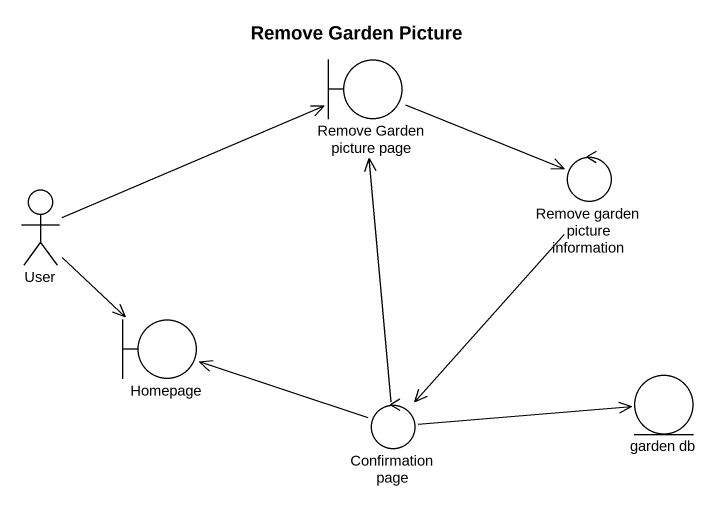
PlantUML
@startuml
title Remove Garden Picture
boundary "Remove Garden picture page" as Remove_Garden_picture_page
actor User
control "Remove garden picture information" as Remove_garden_picture
boundary Homepage
entity "garden db" as garden_db
control "Confirmation page" as Confirmation_page
Remove_Garden_picture_page -right-> Remove_garden_picture
User -right-> Remove_Garden_picture_page
User --> Homepage
Remove_garden_picture --> Confirmation_page
Confirmation_page -up-> Remove_Garden_picture_page
Confirmation_page -left-> Homepage
Confirmation_page -right-> garden_db
@enduml
